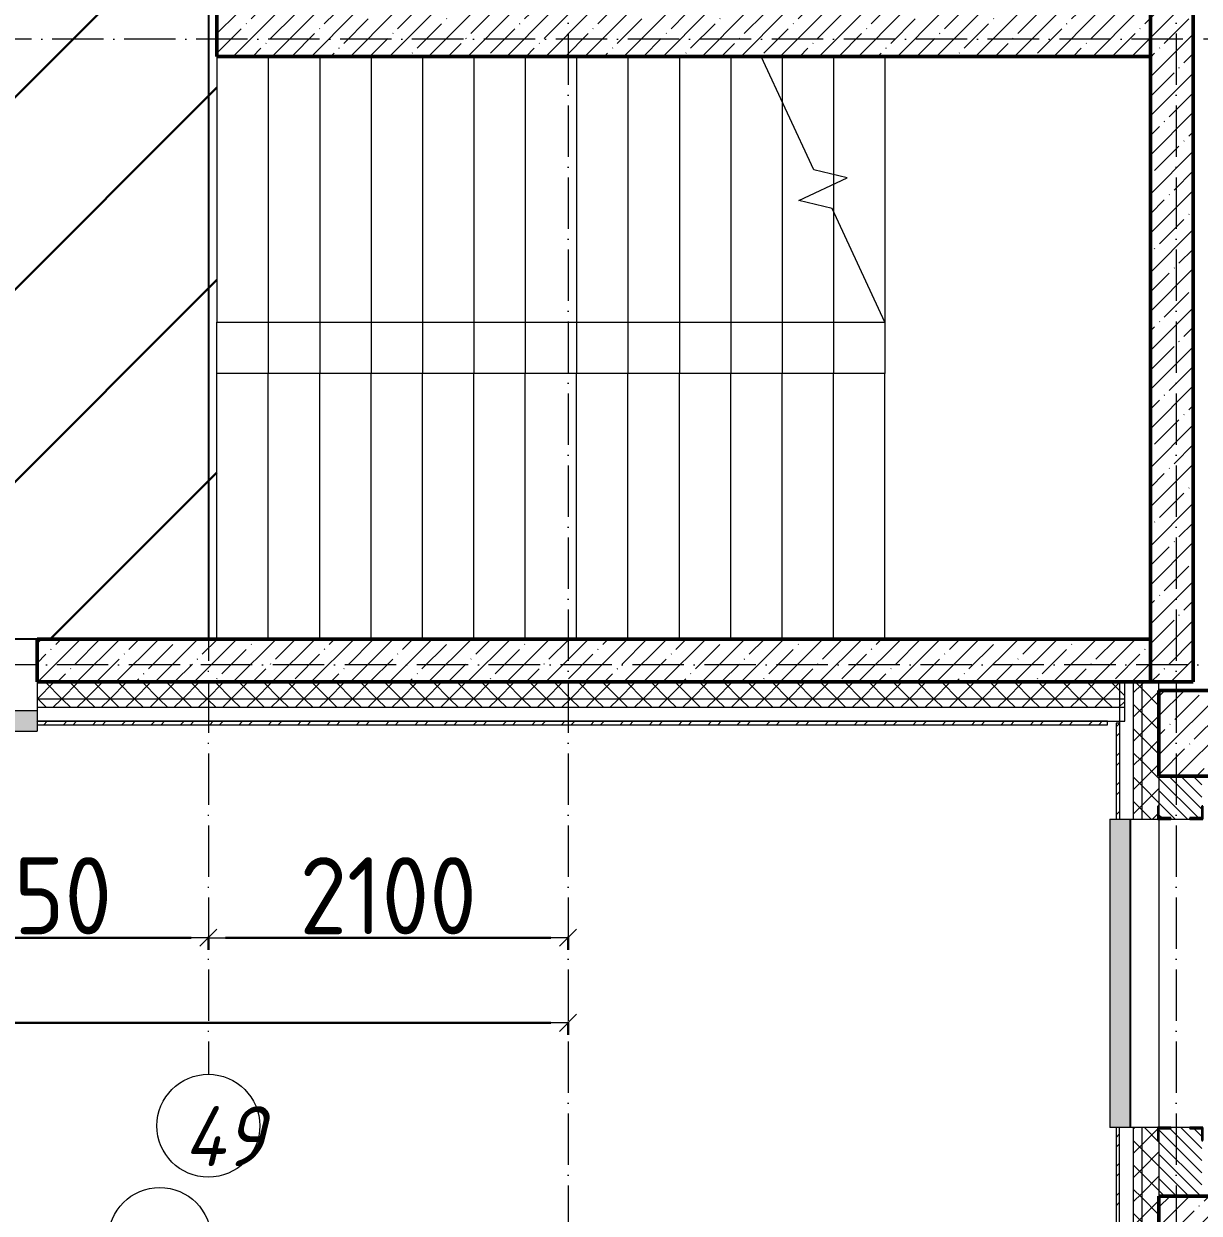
# Model space of a CAD drawing. Header units: millimetres. Extents: x -17017 to 628417, y -109036 to 199237.
# Drawn here: x 111132 to 117995, y 115795 to 122735 of the extents above; entities that cross this region are included whole.
import ezdxf

# ---------------------------------------------------------------- set-up
doc = ezdxf.new("R2010")
doc.units = ezdxf.units.MM
doc.linetypes.add('50_200_ШТРИХ_1Т_ш5_п1_п1_', pattern=[700, 500, -100, 0, -100])
for name, color, linetype, lineweight in [('3.1) ЖБ окна 1.2 м', 102, 'Continuous', 30), ('A-____-____-DIMS', 7, 'Continuous', 9), ('A-FLOR-____-OTLN', 7, 'Continuous', 9), ('A-GENM-____-MCUT', 7, 'Continuous', 25), ('A-GENM-____-OTLN-1', 7, 'Continuous', 25), ('A-GLAZ-____-OTLN', 7, 'Continuous', 9), ('A-WALL-____-MCUT', 7, 'Continuous', 13), ('A-WALL-____-MCUT-1', 7, 'Continuous', 9), ('A-WALL-____-MCUT-2', 7, 'Continuous', 50), ('A-WALL-____-OTLN', 7, 'Continuous', 9), ('A-WALL-____-PATT-1', 7, 'Continuous', 9), ('A-WALL-FNSH-MCUT-1', 7, 'Continuous', 9), ('S-COLS-____-MCUT', 7, 'Continuous', 50), ('S-COLS-____-OTLN', 7, 'Continuous', 9), ('S-GRID-____-IDEN', 7, 'Continuous', 9), ('S-GRID-____-OTLN-1', 7, '50_200_ШТРИХ_1Т_ш5_п1_п1_', 9), ('S-STRS-____-MBND', 7, 'Continuous', 9), ('S-STRS-____-OTLN-1', 7, 'Continuous', 9), ('стяжа', 7, 'Continuous', 30)]:
    doc.layers.add(name, color=color, linetype=linetype, lineweight=lineweight)
doc.layers.add('A-GLAZ-____-OTLN-1', color=7, linetype='Continuous', lineweight=9, true_color=0xc0c0c0)
doc.styles.add('ISOCPEUR_I_9', font='isocpeui.ttf', dxfattribs={"width": 0.9, "height": 250})
doc.styles.add('СПДС', font='isocpeur.ttf', dxfattribs={"width": 0.9})
doc.dimstyles.new('Размера А3', dxfattribs={"dimtxt": 200, "dimasz": 100, "dimexe": 70, "dimexo": 100, "dimgap": 20, "dimtad": 1, "dimdec": 0, "dimrnd": 10, "dimzin": 0, "dimdsep": 46, "dimtxsty": 'СПДС', "dimblk": 'ARROWHEAD_6', "dimcen": 1, "dimclrd": 256, "dimclre": 256, "dimclrt": 256, "dimazin": 0, "dimtfac": 1, "dimtdec": 0, "dimtmove": 2, "dimatfit": 3, "dimfxl": 1, "dimtolj": 1, "dimtzin": 0, "dimarcsym": 0})
pattern_1 = [(45, (43259.71, 63713.66), (-70.71068, 70.71068), []), (135, (43259.71, 63713.66), (-70.71068, -70.71068), [])]
pattern_2 = [(45, (43259.71, 63713.66), (-85.53659, 85.53659), []), (45, (43316.74, 63713.66), (-85.53659, 85.53659), [])]
pattern_3 = [(45, (43259.71, 63713.66), (-114.04925, 114.04925), []), (45, (43373.76, 63713.66), (-114.04925, 114.04925), [201.612, -40.322, 3.353, -36.97])]

# ---------------------------------------------------------------- blocks, each defined once
blk = doc.blocks.new('BSC_Колонна _Прямоугольная - 500х500-V38-АР1_План отверстий 2 этажа в осях 1-64_Ю-ЯЯ')
at = {"layer": 'S-COLS-____-OTLN'}
h = blk.add_hatch(dxfattribs=at)
h.set_pattern_fill('FP_48', color=256, style=0, pattern_type=2)
h.set_pattern_definition([(315, (-51931.04, 74750), (114.04925, 114.04925), []), (315, (-51931.04, 74635.95), (114.04925, 114.04925), [201.613, -40.323, 3.353, -36.97])])
h.paths.add_polyline_path([(-250, 250), (-250, -250), (250, -250), (250, 250)], flags=0)
at = {"layer": 'S-COLS-____-MCUT'}
for p, q in [((250, 250), (-250, 250)), ((-250, 250), (-250, -250)), ((250, -250), (250, 250)), ((-250, -250), (250, -250))]:
    blk.add_line(p, q, dxfattribs=at)
blk = doc.blocks.new('BSC_Колонна _Прямоугольная - 500х500-V112-АР1_План отверстий 2 этажа в осях 1-64_Ю-ЯЯ')
at = {"layer": 'S-COLS-____-OTLN'}
h = blk.add_hatch(dxfattribs=at)
h.set_pattern_fill('FP_125', color=256, style=0, pattern_type=2)
h.set_pattern_definition([(45, (-74750, -54881.04), (-114.04925, 114.04925), []), (45, (-74635.95, -54881.04), (-114.04925, 114.04925), [201.613, -40.323, 3.353, -36.97])])
h.paths.add_polyline_path([(-250, -250), (250, -250), (250, 250), (-250, 250), (-250, -78.1)], flags=0)
at = {"layer": 'S-COLS-____-MCUT'}
for p, q in [((250, 250), (-250, 250)), ((-250, 250), (-250, -250)), ((250, -250), (250, 250)), ((-250, -250), (250, -250))]:
    blk.add_line(p, q, dxfattribs=at)
blk = doc.blocks.new('Фахверк_СКБ_Уголок - 250_2700-27497298-АР1_План отверстий 2 этажа в осях 1-64_Ю-ЯЯ')
at = {"layer": 'A-GENM-____-MCUT'}
for p, q in [((200, 181), (125, 181)), ((125, 181), (125, 106)), ((131, 106), (131, 175)), ((131, 175), (200, 175)), ((200, 175), (200, 181)), ((125, 106), (131, 106)), ((131, -6), (125, -6)), ((125, -6), (125, -81)), ((131, -75), (131, -6)), ((125, -81), (200, -81)), ((200, -75), (131, -75)), ((200, -81), (200, -75))]:
    blk.add_line(p, q, dxfattribs=at)
blk = doc.blocks.new('Отлив_СКБ - Отлив витража_120_НВФ-31885283-АР1_План отверстий 2 этажа в осях 1-64_Ю-ЯЯ')
at = {"layer": 'A-GLAZ-____-OTLN-1'}
for points in [[(426.1, -2), (1000, -2), (1000, 0), (0, 0), (0, -2)], [(426.1, -120), (1000, -120), (1000, -2), (0, -2), (0, -120)]]:
    blk.add_hatch(color=256, dxfattribs=at).paths.add_polyline_path(points, flags=0)
at = {"layer": 'A-GLAZ-____-OTLN'}
for p, q in [((0, 0), (1000, 0)), ((1000, -2), (0, -2)), ((0, -120), (0, -83)), ((0, -120), (1000, -120)), ((1000, -83), (1000, -120))]:
    blk.add_line(p, q, dxfattribs=at)
blk = doc.blocks.new('Отлив_СКБ - Отлив витража_120_НВФ-31885689-АР1_План отверстий 2 этажа в осях 1-64_Ю-ЯЯ')
at = {"layer": 'A-GLAZ-____-OTLN-1'}
for points in [[(1800, 2), (1800, 120), (0, 120), (0, 2), (737.3, 2)], [(1800, 0), (1800, 2), (0, 2), (0, 0), (737.3, 0)]]:
    blk.add_hatch(color=256, dxfattribs=at).paths.add_polyline_path(points, flags=0)
at = {"layer": 'A-GLAZ-____-OTLN'}
for p, q in [((0, 83), (0, 120)), ((1800, 120), (0, 120)), ((1800, 120), (1800, 83)), ((0, 2), (1800, 2)), ((1800, 0), (0, 0))]:
    blk.add_line(p, q, dxfattribs=at)
blk = doc.blocks.new('Ось сетки - Круг_Ø6_00__ISO-2_5_0_9K_-25732049-АР1_План отверстий 2 этажа в осях 1-64_Ю-ЯЯ')
at = {"layer": 'S-GRID-____-IDEN'}
blk.add_circle((0, 0), 3, dxfattribs=at)
blk = doc.blocks.new('ARROWHEAD_6')
at = {"color": 0, "linetype": 'Continuous'}
for p, q in [((0, 0), (-1, 0)), ((-0.5, -0.5), (0.5, 0.5))]:
    blk.add_line(p, q, dxfattribs=at)
blk = doc.blocks.new('*D2743')
at = {"layer": 'A-____-____-DIMS', "lineweight": -2, "transparency": 16777216}
for p, q in [((51108.3, 512710.5), (51108.3, 512634.4)), ((51208.3, 512704.4), (53258.3, 512704.4)), ((53358.3, 512710.5), (53358.3, 512634.4))]:
    blk.add_line(p, q, dxfattribs=at)
at = {"layer": 'Defpoints', "color": 0, "transparency": 16777216}
for p in [(51108.3, 512810.5), (53358.3, 512810.5), (53358.3, 512704.4)]:
    blk.add_point(p, dxfattribs=at)
at = {"layer": 'A-____-____-DIMS', "lineweight": -2, "transparency": 16777216, "xscale": 100, "yscale": 100, "zscale": 100, "rotation": 180}
blk.add_blockref('ARROWHEAD_6', (51108.3, 512704.4), dxfattribs=at)
at = {"layer": 'A-____-____-DIMS', "lineweight": -2, "transparency": 16777216, "xscale": 100, "yscale": 100, "zscale": 100}
blk.add_blockref('ARROWHEAD_6', (53358.3, 512704.4), dxfattribs=at)
at = {"layer": 'A-____-____-DIMS', "transparency": 16777216, "insert": (52233.3, 512949.4), "char_height": 450, "width": 2.488, "attachment_point": 5, "style": 'СПДС'}
blk.add_mtext('\\A1;2250', dxfattribs=at)
blk = doc.blocks.new('*D2744')
at = {"layer": 'A-____-____-DIMS', "lineweight": -2, "transparency": 16777216}
for p, q in [((53358.3, 512710.5), (53358.3, 512634.4)), ((53458.3, 512704.4), (55358.3, 512704.4)), ((55458.3, 512710.5), (55458.3, 512634.4))]:
    blk.add_line(p, q, dxfattribs=at)
at = {"layer": 'Defpoints', "color": 0, "transparency": 16777216}
for p in [(53358.3, 512810.5), (55458.3, 512810.5), (55458.3, 512704.4)]:
    blk.add_point(p, dxfattribs=at)
at = {"layer": 'A-____-____-DIMS', "lineweight": -2, "transparency": 16777216, "xscale": 100, "yscale": 100, "zscale": 100, "rotation": 180}
blk.add_blockref('ARROWHEAD_6', (53358.3, 512704.4), dxfattribs=at)
at = {"layer": 'A-____-____-DIMS', "lineweight": -2, "transparency": 16777216, "xscale": 100, "yscale": 100, "zscale": 100}
blk.add_blockref('ARROWHEAD_6', (55458.3, 512704.4), dxfattribs=at)
at = {"layer": 'A-____-____-DIMS', "transparency": 16777216, "insert": (54408.3, 512949.4), "char_height": 450, "width": 2.3, "attachment_point": 5, "style": 'СПДС'}
blk.add_mtext('\\A1;2100', dxfattribs=at)
blk = doc.blocks.new('*D2712')
at = {"layer": 'A-____-____-DIMS', "lineweight": -2, "transparency": 16777216}
for p, q in [((-17941.7, 512213.7), (-17941.7, 512137.6)), ((-17841.7, 512207.6), (55358.3, 512207.6)), ((55458.3, 512213.7), (55458.3, 512137.6))]:
    blk.add_line(p, q, dxfattribs=at)
at = {"layer": 'Defpoints', "color": 0, "transparency": 16777216}
for p in [(-17941.7, 512313.7), (55458.3, 512313.7), (55458.3, 512207.6)]:
    blk.add_point(p, dxfattribs=at)
at = {"layer": 'A-____-____-DIMS', "lineweight": -2, "transparency": 16777216, "xscale": 100, "yscale": 100, "zscale": 100, "rotation": 180}
blk.add_blockref('ARROWHEAD_6', (-17941.7, 512207.6), dxfattribs=at)
at = {"layer": 'A-____-____-DIMS', "lineweight": -2, "transparency": 16777216, "xscale": 100, "yscale": 100, "zscale": 100}
blk.add_blockref('ARROWHEAD_6', (55458.3, 512207.6), dxfattribs=at)
at = {"layer": 'A-____-____-DIMS', "transparency": 16777216, "insert": (18758.3, 512452.6), "char_height": 450, "width": 3.186, "attachment_point": 5, "style": 'СПДС'}
blk.add_mtext('\\A1;73400', dxfattribs=at)
blk = doc.blocks.new('2этаж')
at = {"layer": 'S-GRID-____-OTLN-1', "color": 251, "ltscale": 0.6, "true_color": 0x636466}
for p, q in [((53358.3, 549908.8), (53358.3, 511907.5)), ((55458.3, 549908.8), (55458.3, 498997)), ((59008.3, 549908.8), (59008.3, 498997)), ((59888.4, 517947), (-20260.4, 517947)), ((88482.7, 514297), (-20260.4, 514297))]:
    blk.add_line(p, q, dxfattribs=at)
at = {"layer": 'S-GRID-____-IDEN', "xscale": 99.99999999999993, "yscale": 99.99999999999993, "zscale": 99.99999999999993}
for p, rotation in [((53358.3, 511607.5), 180), ((53074.4, 510947), 269.9999999999995)]:
    blk.add_blockref('Ось сетки - Круг_Ø6_00__ISO-2_5_0_9K_-25732049-АР1_План отверстий 2 этажа в осях 1-64_Ю-ЯЯ', p, dxfattribs=dict(at, rotation=rotation))
at = {"layer": 'S-GRID-____-IDEN', "insert": (53215, 511721.5), "char_height": 350, "width": 425.696, "attachment_point": 1, "style": 'ISOCPEUR_I_9'}
blk.add_mtext('49', dxfattribs=at)
at = {"layer": 'A-____-____-DIMS'}
for base, p1, p2, picture, middle in [((53358.3, 512704.4), (51108.3, 512810.5), (53358.3, 512810.5), '*D2743', (52233.3, 512949.4)), ((55458.3, 512704.4), (53358.3, 512810.5), (55458.3, 512810.5), '*D2744', (54408.3, 512949.4)), ((55458.3, 512207.6), (-17941.7, 512313.7), (55458.3, 512313.7), '*D2712', (18758.3, 512452.6))]:
    dim = blk.add_linear_dim(base=base, p1=p1, p2=p2, dimstyle='Размера А3', override={"dimtxt": 450}, dxfattribs=at)
    dim.commit()
    dim.dimension.update_dxf_attribs({"geometry": picture, "text_midpoint": middle})

msp = doc.modelspace()

# ---------------------------------------------------------------- hatches: boundary and pattern name
at = {"layer": 'A-WALL-____-PATT-1'}
h = msp.add_hatch(dxfattribs=at)
h.set_pattern_fill('FP_13', color=256, style=0, pattern_type=2)
h.set_pattern_definition(pattern_3)
h.paths.add_polyline_path([(117959.7, 118894.7), (117959.7, 126894.7), (117709.7, 126894.7), (117709.7, 118894.7), (117921.4, 118894.7)], flags=0)
h = msp.add_hatch(dxfattribs=at)
h.set_pattern_fill('FP_13', color=256, style=0, pattern_type=2)
h.set_pattern_definition(pattern_3)
h.paths.add_polyline_path([(117709.7, 122544.7), (117709.7, 122794.7), (112259.7, 122794.7), (112259.7, 122544.7), (117479.6, 122544.7)], flags=0)
h = msp.add_hatch(dxfattribs=at)
h.set_pattern_fill('FP_13', color=256, style=0, pattern_type=2)
h.set_pattern_definition(pattern_3)
h.paths.add_polyline_path([(117709.7, 118894.7), (117709.7, 119144.7), (111209.7, 119144.7), (111209.7, 118894.7), (117659.7, 118894.7)], flags=0)
h = msp.add_hatch(dxfattribs=at)
h.set_pattern_fill('FP_1', color=256, style=0, pattern_type=2)
h.set_pattern_definition(pattern_1)
h.paths.add_polyline_path([(117479.6, 118794.7), (117559.7, 118794.7), (117559.7, 118894.7), (111209.7, 118894.7), (111209.7, 118794.7), (113944.6, 118794.7)], flags=0)
h.paths.add_polyline_path([(108259.7, 118794.7), (110209.7, 118794.7), (110209.7, 118894.7), (108334.7, 118894.7), (108334.7, 118888.7), (108259.7, 118888.7)], flags=0)
h.paths.add_polyline_path([(107259.7, 118794.7), (107259.7, 118888.7), (107184.7, 118888.7), (107184.7, 118894.7), (106234.7, 118894.7), (106234.7, 118888.7), (106159.7, 118888.7), (106159.7, 118794.7), (106874.6, 118794.7)], flags=0)
h.paths.add_polyline_path([(103339.6, 118794.7), (104359.7, 118794.7), (104359.7, 118888.7), (104284.7, 118888.7), (104284.7, 118894.7), (103234.7, 118894.7), (103234.7, 118888.7), (103159.7, 118888.7), (103159.7, 118794.7), (103234.7, 118794.7)], flags=0)
h.paths.add_polyline_path([(101359.7, 118794.7), (101359.7, 118888.7), (101284.7, 118888.7), (101284.7, 118894.7), (100234.7, 118894.7), (100234.7, 118888.7), (100159.7, 118888.7), (100159.7, 118794.7), (100688.3, 118794.7)], flags=0)
h.paths.add_polyline_path([(97595.2, 118794.7), (98359.7, 118794.7), (98359.7, 118888.7), (98284.7, 118888.7), (98284.7, 118894.7), (97234.7, 118894.7), (97234.7, 118888.7), (97159.7, 118888.7), (97159.7, 118794.7), (97509.7, 118794.7)], flags=0)
h.paths.add_polyline_path([(95284.7, 118794.7), (95359.7, 118794.7), (95359.7, 118888.7), (95284.7, 118888.7), (95284.7, 118894.7), (94234.7, 118894.7), (94234.7, 118888.7), (94159.7, 118888.7), (94159.7, 118794.7), (94502, 118794.7)], flags=0)
h.paths.add_polyline_path([(91159.7, 118794.7), (92359.7, 118794.7), (92359.7, 118888.7), (92284.7, 118888.7), (92284.7, 118894.7), (91234.7, 118894.7), (91234.7, 118888.7), (91159.7, 118888.7)], flags=0)
h.paths.add_polyline_path([(85734.7, 118794.7), (85809.7, 118794.7), (85809.7, 118888.7), (85734.7, 118888.7), (85734.7, 118894.7), (84684.7, 118894.7), (84684.7, 118888.7), (84609.7, 118888.7), (84609.7, 118794.7), (85664.5, 118794.7)], flags=0)
h.paths.add_polyline_path([(87684.7, 118794.7), (89359.7, 118794.7), (89359.7, 118888.7), (89284.7, 118888.7), (89284.7, 118894.7), (87684.7, 118894.7), (87684.7, 118888.7), (87609.7, 118888.7), (87609.7, 118794.7)], flags=0)
h.paths.add_polyline_path([(82734.7, 118794.7), (82809.7, 118794.7), (82809.7, 118888.7), (82734.7, 118888.7), (82734.7, 118894.7), (81684.7, 118894.7), (81684.7, 118888.7), (81609.7, 118888.7), (81609.7, 118794.7), (82459.7, 118794.7)], flags=0)
h.paths.add_polyline_path([(79809.7, 118794.7), (79809.7, 118888.7), (79734.7, 118888.7), (79734.7, 118894.7), (78684.7, 118894.7), (78684.7, 118888.7), (78609.7, 118888.7), (78609.7, 118794.7), (79478.3, 118794.7)], flags=0)
h.paths.add_polyline_path([(75609.7, 118794.7), (76809.7, 118794.7), (76809.7, 118888.7), (76734.7, 118888.7), (76734.7, 118894.7), (75684.7, 118894.7), (75684.7, 118888.7), (75609.7, 118888.7)], flags=0)
h.paths.add_polyline_path([(73809.7, 118794.7), (73809.7, 118888.7), (73734.7, 118888.7), (73734.7, 118894.7), (72684.7, 118894.7), (72684.7, 118888.7), (72609.7, 118888.7), (72609.7, 118794.7), (73734.7, 118794.7)], flags=0)
h.paths.add_polyline_path([(69959.7, 118794.7), (70809.7, 118794.7), (70809.7, 118888.7), (70734.7, 118888.7), (70734.7, 118894.7), (69684.7, 118894.7), (69684.7, 118888.7), (69609.7, 118888.7), (69609.7, 118794.7), (69757, 118794.7)], flags=0)
h.paths.add_polyline_path([(67809.7, 118794.7), (67809.7, 118888.7), (67734.7, 118888.7), (67734.7, 118894.7), (66684.7, 118894.7), (66684.7, 118888.7), (66609.7, 118888.7), (66609.7, 118794.7), (67105.8, 118794.7)], flags=0)
h.paths.add_polyline_path([(64809.7, 118794.7), (64809.7, 118888.7), (64734.7, 118888.7), (64734.7, 118894.7), (63684.7, 118894.7), (63684.7, 118888.7), (63609.7, 118888.7), (63609.7, 118794.7), (64734.7, 118794.7)], flags=0)
h.paths.add_polyline_path([(61809.7, 118794.7), (61809.7, 118888.7), (61734.7, 118888.7), (61734.7, 118894.7), (60684.7, 118894.7), (60684.7, 118888.7), (60609.7, 118888.7), (60609.7, 118794.7), (61803.3, 118794.7)], flags=0)
h.paths.add_polyline_path([(59609.7, 118794.7), (59609.7, 118888.7), (59534.7, 118888.7), (59534.7, 118894.7), (49809.7, 118894.7), (49809.7, 118794.7), (59152, 118794.7)], flags=0)
h.paths.add_polyline_path([(48809.7, 118794.7), (48809.7, 118894.7), (40809.7, 118894.7), (40809.7, 118794.7), (46779.5, 118794.7)], flags=0)
h = msp.add_hatch(dxfattribs=at)
h.set_pattern_fill('FP_1', color=256, style=0, pattern_type=2)
h.set_pattern_definition(pattern_1)
h.paths.add_polyline_path([(117659.7, 106644.7), (117659.7, 107294.7), (117609.7, 107294.7), (117609.7, 106644.7)], flags=0)
h.paths.add_polyline_path([(117609.7, 109094.7), (117659.7, 109094.7), (117659.7, 110294.7), (117609.7, 110294.7), (117609.7, 109637.4)], flags=0)
h.paths.add_polyline_path([(117659.7, 112094.7), (117659.7, 113294.7), (117609.7, 113294.7), (117609.7, 112094.7)], flags=0)
h.paths.add_polyline_path([(117659.7, 115094.7), (117659.7, 116294.7), (117609.7, 116294.7), (117609.7, 115094.7)], flags=0)
h.paths.add_polyline_path([(117659.7, 118094.7), (117659.7, 118894.7), (117609.7, 118894.7), (117609.7, 118094.7)], flags=0)
h = msp.add_hatch(dxfattribs=at)
h.set_pattern_fill('FP_1', color=256, style=0, pattern_type=2)
h.set_pattern_definition(pattern_1)
h.paths.add_polyline_path([(117659.7, 106644.7), (117759.7, 106644.7), (117759.7, 107219.7), (117753.7, 107219.7), (117753.7, 107294.7), (117659.7, 107294.7), (117659.7, 106694.7)], flags=0)
h.paths.add_polyline_path([(117659.7, 109094.7), (117753.7, 109094.7), (117753.7, 109169.7), (117759.7, 109169.7), (117759.7, 110219.7), (117753.7, 110219.7), (117753.7, 110294.7), (117659.7, 110294.7), (117659.7, 109169.7)], flags=0)
h.paths.add_polyline_path([(117753.7, 112094.7), (117753.7, 112169.7), (117759.7, 112169.7), (117759.7, 113219.7), (117753.7, 113219.7), (117753.7, 113294.7), (117659.7, 113294.7), (117659.7, 112094.7)], flags=0)
h.paths.add_polyline_path([(117753.7, 115094.7), (117753.7, 115169.7), (117759.7, 115169.7), (117759.7, 116219.7), (117753.7, 116219.7), (117753.7, 116294.7), (117659.7, 116294.7), (117659.7, 115094.7)], flags=0)
h.paths.add_polyline_path([(117659.7, 118094.7), (117753.7, 118094.7), (117753.7, 118169.7), (117759.7, 118169.7), (117759.7, 118894.7), (117659.7, 118894.7), (117659.7, 118169.7)], flags=0)
h = msp.add_hatch(dxfattribs=at)
h.set_pattern_fill('FP_1', color=256, style=0, pattern_type=2)
h.set_pattern_definition(pattern_1)
h.paths.add_polyline_path([(117559.7, 118744.7), (117559.7, 118794.7), (111209.7, 118794.7), (111209.7, 118744.7), (117479.6, 118744.7)], flags=0)
h.paths.add_polyline_path([(110209.7, 118744.7), (110209.7, 118794.7), (108259.7, 118794.7), (108259.7, 118744.7), (108642.1, 118744.7)], flags=0)
h.paths.add_polyline_path([(107259.7, 118744.7), (107259.7, 118794.7), (106159.7, 118794.7), (106159.7, 118744.7), (106874.6, 118744.7)], flags=0)
h.paths.add_polyline_path([(104359.7, 118744.7), (104359.7, 118794.7), (103159.7, 118794.7), (103159.7, 118744.7), (103339.6, 118744.7)], flags=0)
h.paths.add_polyline_path([(101359.7, 118744.7), (101359.7, 118794.7), (100159.7, 118794.7), (100159.7, 118744.7), (100688.3, 118744.7)], flags=0)
h.paths.add_polyline_path([(98359.7, 118744.7), (98359.7, 118794.7), (97159.7, 118794.7), (97159.7, 118744.7), (98037.1, 118744.7)], flags=0)
h.paths.add_polyline_path([(94159.7, 118744.7), (95359.7, 118744.7), (95359.7, 118794.7), (94159.7, 118794.7)], flags=0)
h.paths.add_polyline_path([(91850.8, 118744.7), (92359.7, 118744.7), (92359.7, 118794.7), (91159.7, 118794.7), (91159.7, 118744.7)], flags=0)
h.paths.add_polyline_path([(87609.7, 118744.7), (89359.7, 118744.7), (89359.7, 118794.7), (87609.7, 118794.7)], flags=0)
h.paths.add_polyline_path([(84609.7, 118744.7), (85809.7, 118744.7), (85809.7, 118794.7), (84609.7, 118794.7)], flags=0)
h.paths.add_polyline_path([(82809.7, 118744.7), (82809.7, 118794.7), (81609.7, 118794.7), (81609.7, 118744.7), (82129.5, 118744.7)], flags=0)
h.paths.add_polyline_path([(76809.7, 118744.7), (76809.7, 118794.7), (75609.7, 118794.7), (75609.7, 118744.7)], flags=0)
h.paths.add_polyline_path([(78609.7, 118744.7), (79809.7, 118744.7), (79809.7, 118794.7), (78609.7, 118794.7)], flags=0)
h.paths.add_polyline_path([(73809.7, 118744.7), (73809.7, 118794.7), (72609.7, 118794.7), (72609.7, 118744.7), (73292, 118744.7)], flags=0)
h.paths.add_polyline_path([(70809.7, 118744.7), (70809.7, 118794.7), (69609.7, 118794.7), (69609.7, 118744.7), (70640.8, 118744.7)], flags=0)
h.paths.add_polyline_path([(66609.7, 118744.7), (67809.7, 118744.7), (67809.7, 118794.7), (66609.7, 118794.7)], flags=0)
h.paths.add_polyline_path([(64809.7, 118744.7), (64809.7, 118794.7), (63609.7, 118794.7), (63609.7, 118744.7), (64454.5, 118744.7)], flags=0)
h.paths.add_polyline_path([(61803.3, 118744.7), (61809.7, 118744.7), (61809.7, 118794.7), (60609.7, 118794.7), (60609.7, 118744.7), (60919.5, 118744.7)], flags=0)
h.paths.add_polyline_path([(59609.7, 118744.7), (59609.7, 118794.7), (49809.7, 118794.7), (49809.7, 118744.7), (59152, 118744.7)], flags=0)
h.paths.add_polyline_path([(48809.7, 118744.7), (48809.7, 118794.7), (40709.7, 118794.7), (40709.7, 118744.7), (46779.5, 118744.7)], flags=0)
h = msp.add_hatch(dxfattribs=at)
h.set_pattern_fill('FP_3', color=256, style=0, pattern_type=2)
h.set_pattern_definition(pattern_2)
h.paths.add_polyline_path([(117459.7, 118644.7), (117459.7, 118664.7), (111209.7, 118664.7), (111209.7, 118644.7), (113944.6, 118644.7)], flags=0)
h.paths.add_polyline_path([(110209.7, 118644.7), (110209.7, 118664.7), (108259.7, 118664.7), (108259.7, 118644.7), (108642.1, 118644.7)], flags=0)
h.paths.add_polyline_path([(107259.7, 118644.7), (107259.7, 118664.7), (106159.7, 118664.7), (106159.7, 118644.7), (106874.6, 118644.7)], flags=0)
h.paths.add_polyline_path([(104359.7, 118644.7), (104359.7, 118664.7), (103779.7, 118664.7), (103779.7, 118644.7)], flags=0)
h = msp.add_hatch(dxfattribs=at)
h.set_pattern_fill('FP_3', color=256, style=0, pattern_type=2)
h.set_pattern_definition(pattern_2)
h.paths.add_polyline_path([(117509.7, 106814.7), (117529.7, 106814.7), (117529.7, 107294.7), (117509.7, 107294.7), (117509.7, 107215.7)], flags=0)
h.paths.add_polyline_path([(117509.7, 109094.7), (117529.7, 109094.7), (117529.7, 110294.7), (117509.7, 110294.7), (117509.7, 109637.4)], flags=0)
h.paths.add_polyline_path([(117509.7, 112094.7), (117529.7, 112094.7), (117529.7, 113294.7), (117509.7, 113294.7), (117509.7, 112866.2)], flags=0)
h.paths.add_polyline_path([(117509.7, 115094.7), (117529.7, 115094.7), (117529.7, 116294.7), (117509.7, 116294.7), (117509.7, 115287.8)], flags=0)
h.paths.add_polyline_path([(117529.7, 118094.7), (117529.7, 118654.7), (117509.7, 118654.7), (117509.7, 118094.7)], flags=0)
h = msp.add_hatch(dxfattribs=at)
h.set_pattern_fill('FP_6', color=256, style=0, pattern_type=2)
h.set_pattern_definition([(135, (43259.71, 63713.66), (-35.35534, -35.35534), [])])
h.paths.add_polyline_path([(118009.7, 115894.7), (118009.7, 116288.7), (117940.7, 116288.7), (117940.7, 116294.7), (117828.7, 116294.7), (117828.7, 116288.7), (117759.7, 116288.7), (117759.7, 115894.7)], flags=0)
h.paths.add_polyline_path([(117828.7, 118094.7), (117940.7, 118094.7), (117940.7, 118100.7), (118009.7, 118100.7), (118009.7, 118344.7), (117759.7, 118344.7), (117759.7, 118100.7), (117828.7, 118100.7)], flags=0)
at = {"layer": 'стяжа'}
h = msp.add_hatch(dxfattribs=at)
h.set_pattern_fill('ANSI31', color=5, scale=250)
h.paths.add_polyline_path([(117699.7, 133594.7), (117159.7, 133594.7), (112459.7, 133594.7), (111959.7, 133594.7), (111759.7, 133594.7), (111759.7, 133144.7), (111533.7, 133144.7), (111533.7, 133138.7), (111085.7, 133138.7), (110959.7, 133144.7), (110959.7, 133594.7), (107509.7, 133594.7), (107509.7, 133094.7), (107009.7, 133094.7), (107009.7, 131394.7), (107509.7, 131394.7), (107509.7, 130894.7), (107009.7, 130894.7), (106509.7, 130894.7), (105209.7, 130894.7), (104209.7, 130894.7), (103209.7, 130894.7), (102711.1, 130894.7), (102511.1, 130894.7), (102059.7, 130894.7), (100359.7, 130894.7), (100359.7, 130094.7), (100084.7, 130094.7), (99184.7, 130094.7), (98909.7, 130094.7), (98909.7, 130894.7), (97559.7, 130894.7), (97061.1, 130894.7), (96861.1, 130894.7), (96409.7, 130894.7), (96059.7, 130894.7), (96059.7, 130294.7), (95959.7, 130294.7), (95909.7, 130294.7), (95909.7, 130394.7), (94809.7, 130394.7), (94809.7, 130294.7), (94509.7, 130294.7), (93559.7, 130294.7), (93459.7, 130294.7), (93459.7, 130894.7), (93459.7, 131144.7), (93259.7, 131144.7), (93259.7, 131244.7), (90809.7, 131244.7), (89009.7, 131244.7), (89009.7, 130994.7), (88759.7, 130994.7), (88759.7, 126894.7), (89009.7, 126894.7), (89334.7, 126894.7), (89334.7, 126900.7), (89409.7, 126900.7), (89844.7, 126894.7), (90694.7, 126894.7), (91034.7, 126894.7), (91034.7, 126900.7), (91103.7, 126900.7), (91109.7, 126900.7), (91184.7, 126900.7), (91509.7, 126894.7), (92009.7, 126894.7), (93634.7, 126894.7), (93634.7, 126900.7), (93709.7, 126900.7), (93715.7, 126900.7), (93784.7, 126900.7), (93869.7, 126894.7), (94269.7, 126894.7), (94409.7, 126894.7), (94409.7, 126900.7), (94484.7, 126900.7), (94634.7, 126894.7), (94634.7, 126900.7), (94709.7, 126900.7), (94889.7, 126894.7), (95189.7, 126894.7), (95409.7, 126894.7), (95409.7, 126900.7), (95484.7, 126900.7), (95634.7, 126894.7), (95634.7, 126900.7), (95709.7, 126900.7), (96409.7, 126894.7), (96409.7, 126900.7), (96484.7, 126900.7), (96634.7, 126894.7), (96634.7, 126900.7), (96709.7, 126900.7), (97409.7, 126894.7), (97409.7, 126900.7), (97509.7, 126900.7), (97509.7, 126894.7), (98009.7, 126894.7), (98334.7, 126894.7), (98334.7, 126900.7), (98409.7, 126900.7), (98759.7, 126894.7), (99609.7, 126894.7), (100034.7, 126894.7), (100034.7, 126900.7), (100103.7, 126900.7), (100109.7, 126900.7), (100184.7, 126900.7), (100509.7, 126894.7), (101009.7, 126894.7), (101509.7, 126894.7), (102009.7, 126894.7), (103734.7, 126894.7), (103734.7, 126900.7), (103809.7, 126900.7), (103815.7, 126900.7), (103839.7, 126894.7), (103809.7, 126894.7), (103809.7, 126854.7), (103814.7, 126854.7), (103814.7, 126694.7), (105609.7, 126694.7), (105609.7, 126763.7), (105609.7, 126825.7), (105609.7, 126900.7), (105684.7, 126900.7), (106509.7, 126894.7), (107009.7, 126894.7), (107534.7, 126894.7), (107534.7, 126900.7), (107609.7, 126900.7), (107615.7, 126900.7), (107684.7, 126900.7), (108334.7, 126894.7), (108584.7, 126894.7), (108684.7, 126894.7), (108684.7, 126900.7), (108753.7, 126900.7), (108759.7, 126900.7), (108834.7, 126900.7), (109959.7, 126894.7), (110409.7, 126894.7), (112009.7, 126894.7), (112509.7, 126894.7), (114834.7, 126894.7), (114834.7, 126900.7), (114909.7, 126900.7), (114915.7, 126900.7), (114984.7, 126900.7), (116509.7, 126894.7), (116509.7, 126900.7), (116584.7, 126900.7), (117699.7, 126896.7)])
h.paths.add_polyline_path([(111959.7, 130894.7), (111959.7, 131394.7), (112459.7, 131394.7), (112459.7, 130894.7)], flags=16)
h.paths.add_polyline_path([(113309.7, 124994.7), (113303.7, 124994.7), (113303.7, 125069.7), (113309.7, 126694.7), (112509.7, 126694.7), (112509.7, 126644.7), (112009.7, 126644.7), (110409.7, 126644.7), (110209.7, 126644.7), (110209.7, 119394.7), (110209.7, 119144.7), (111209.7, 119144.7), (112259.7, 119144.7), (112259.7, 120994.7), (112259.7, 122544.7), (112259.7, 122794.7), (113309.7, 122794.7), (113309.7, 123319.7), (113303.7, 123319.7), (113303.7, 123394.7)])
h.paths.add_polyline_path([(117709.7, 126694.7), (116584.7, 126694.7), (116584.7, 126688.7), (116509.7, 126688.7), (114984.7, 126692.9), (114984.7, 126688.7), (114915.7, 126688.7), (114909.7, 126688.7), (114834.7, 126688.7), (114309.7, 126691.1), (114309.7, 126619.7), (114309.7, 125769.7), (114309.7, 125194.7), (114209.7, 125194.7), (114159.7, 125194.7), (113709.7, 125194.7), (113659.7, 125194.7), (113509.7, 125194.7), (113509.7, 125069.7), (113515.7, 125069.7), (113515.7, 124994.7), (113509.7, 123394.7), (113515.7, 123394.7), (113515.7, 123319.7), (113509.7, 122794.7), (117709.7, 122794.7)])

# ---------------------------------------------------------------- linework, layer by layer
msp.add_lwpolyline([(112209.7, 119144.7), (110209.7, 119144.7), (110209.7, 126644.7), (112209.7, 126644.7)], close=True)
at = {"layer": 'A-FLOR-____-OTLN'}
msp.add_line((112259.7, 119144.7), (112259.7, 120994.7), dxfattribs=at)
at = {"layer": 'A-WALL-____-MCUT'}
for p, q in [((111209.7, 118894.7), (111209.7, 118664.7)), ((117529.7, 118894.7), (117529.7, 118094.7)), ((117559.7, 118664.7), (117559.7, 118894.7)), ((117759.7, 118894.7), (117709.7, 118894.7)), ((117759.7, 118844.7), (117759.7, 118894.7)), ((111209.7, 118664.7), (117559.7, 118664.7)), ((117529.7, 118094.7), (117753.7, 118094.7)), ((117828.7, 118094.7), (117940.7, 118094.7)), ((117529.7, 115094.7), (117529.7, 116294.7)), ((117753.7, 116294.7), (117529.7, 116294.7)), ((117940.7, 116294.7), (117828.7, 116294.7))]:
    msp.add_line(p, q, dxfattribs=at)
at = {"layer": 'A-WALL-____-MCUT-1'}
for p, q in [((117609.7, 118894.7), (117609.7, 118094.7)), ((117659.7, 118894.7), (117659.7, 118094.7)), ((117559.7, 118794.7), (111209.7, 118794.7)), ((117559.7, 118744.7), (111209.7, 118744.7)), ((117759.7, 118344.7), (117759.7, 118169.7)), ((117609.7, 116294.7), (117609.7, 115094.7)), ((117659.7, 116294.7), (117659.7, 115094.7)), ((117759.7, 116219.7), (117759.7, 115894.7))]:
    msp.add_line(p, q, dxfattribs=at)
at = {"layer": 'A-WALL-____-MCUT-2'}
for p, q in [((117709.7, 126894.7), (117709.7, 118894.7)), ((117959.7, 118894.7), (117959.7, 126894.7)), ((112259.7, 122794.7), (112259.7, 122544.7)), ((117709.7, 122544.7), (117709.7, 122794.7)), ((112259.7, 122544.7), (117709.7, 122544.7)), ((117709.7, 119144.7), (111209.7, 119144.7)), ((111209.7, 119144.7), (111209.7, 118894.7)), ((117559.7, 118894.7), (111209.7, 118894.7)), ((111209.7, 118894.7), (117709.7, 118894.7)), ((117709.7, 118894.7), (117959.7, 118894.7))]:
    msp.add_line(p, q, dxfattribs=at)
at = {"layer": 'A-WALL-____-OTLN'}
for p, q in [((110209.7, 119144.7), (111209.7, 119144.7)), ((117759.7, 118094.7), (117759.7, 116294.7))]:
    msp.add_line(p, q, dxfattribs=at)
at = {"layer": 'A-WALL-FNSH-MCUT-1'}
for p, q in [((117459.7, 118664.7), (111209.7, 118664.7)), ((111209.7, 118664.7), (111209.7, 118644.7)), ((111209.7, 118644.7), (117459.7, 118644.7)), ((117459.7, 118644.7), (117459.7, 118664.7)), ((117529.7, 118654.7), (117509.7, 118654.7)), ((117509.7, 118654.7), (117509.7, 118094.7)), ((117509.7, 118094.7), (117529.7, 118094.7)), ((117529.7, 116294.7), (117509.7, 116294.7)), ((117509.7, 116294.7), (117509.7, 115094.7))]:
    msp.add_line(p, q, dxfattribs=at)
at = {"layer": 'S-STRS-____-MBND'}
for p, q in [((115745.5, 121883), (115436.9, 122544.7)), ((115939.9, 121835.7), (115745.5, 121883)), ((115656.7, 121703.7), (115939.9, 121835.7)), ((115851.2, 121656.4), (115656.7, 121703.7)), ((116159.7, 120994.7), (115851.2, 121656.4))]:
    msp.add_line(p, q, dxfattribs=at)
at = {"layer": 'S-STRS-____-OTLN-1'}
for p, q in [((112259.7, 122544.7), (112259.7, 120994.7)), ((112259.7, 122544.7), (112259.7, 120994.7)), ((112559.7, 122544.7), (112559.7, 120994.7)), ((112559.7, 122544.7), (112559.7, 120994.7)), ((112859.7, 122544.7), (112859.7, 120994.7)), ((112859.7, 122544.7), (112859.7, 120994.7)), ((113159.7, 122544.7), (113159.7, 120994.7)), ((113159.7, 122544.7), (113159.7, 120994.7)), ((113459.7, 122544.7), (113459.7, 120994.7)), ((113459.7, 122544.7), (113459.7, 120994.7)), ((113759.7, 122544.7), (113759.7, 120994.7)), ((113759.7, 122544.7), (113759.7, 120994.7)), ((114059.7, 122544.7), (114059.7, 120994.7)), ((114059.7, 122544.7), (114059.7, 120994.7)), ((114359.7, 122544.7), (114359.7, 120994.7)), ((114359.7, 122544.7), (114359.7, 120994.7)), ((114659.7, 122544.7), (114659.7, 120994.7)), ((114659.7, 122544.7), (114659.7, 120994.7)), ((114959.7, 122544.7), (114959.7, 120994.7)), ((114959.7, 122544.7), (114959.7, 120994.7)), ((115259.7, 122544.7), (115259.7, 120994.7)), ((115259.7, 122544.7), (115259.7, 120994.7)), ((115559.7, 122544.7), (115559.7, 122281.4)), ((115559.7, 122544.7), (115559.7, 122281.4)), ((115859.7, 122544.7), (115859.7, 121855.2)), ((115859.7, 122544.7), (115859.7, 121855.2)), ((116159.7, 122544.7), (116159.7, 120694.7)), ((116159.7, 122544.7), (116159.7, 120694.7)), ((115559.7, 122281.4), (115559.7, 120994.7)), ((115559.7, 122281.4), (115559.7, 120994.7)), ((115859.7, 121855.2), (115859.7, 121798.3)), ((115859.7, 121855.2), (115859.7, 121798.3)), ((115859.7, 121798.3), (115859.7, 121638.1)), ((115859.7, 121798.3), (115859.7, 121638.1)), ((115859.7, 121638.1), (115859.7, 120994.7)), ((115859.7, 121638.1), (115859.7, 120994.7)), ((112259.7, 120994.7), (112559.7, 120994.7)), ((112559.7, 120994.7), (112559.7, 120694.7)), ((112559.7, 120994.7), (112559.7, 120694.7)), ((112559.7, 120994.7), (112859.7, 120994.7)), ((112859.7, 120994.7), (112859.7, 120694.7)), ((112859.7, 120994.7), (112859.7, 120694.7)), ((112859.7, 120994.7), (113159.7, 120994.7)), ((113159.7, 120994.7), (113159.7, 120694.7)), ((113159.7, 120994.7), (113159.7, 120694.7)), ((113159.7, 120994.7), (113459.7, 120994.7)), ((113459.7, 120994.7), (113459.7, 120694.7)), ((113459.7, 120994.7), (113459.7, 120694.7)), ((113459.7, 120994.7), (113759.7, 120994.7)), ((113759.7, 120994.7), (113759.7, 120694.7)), ((113759.7, 120994.7), (113759.7, 120694.7)), ((113759.7, 120994.7), (114059.7, 120994.7)), ((114059.7, 120994.7), (114059.7, 120694.7)), ((114059.7, 120994.7), (114059.7, 120694.7)), ((114059.7, 120994.7), (114359.7, 120994.7)), ((114359.7, 120994.7), (114359.7, 120694.7)), ((114359.7, 120994.7), (114359.7, 120694.7)), ((114359.7, 120994.7), (114659.7, 120994.7)), ((114659.7, 120994.7), (114659.7, 120694.7)), ((114659.7, 120994.7), (114659.7, 120694.7)), ((114659.7, 120994.7), (114959.7, 120994.7)), ((114959.7, 120994.7), (114959.7, 120694.7)), ((114959.7, 120994.7), (114959.7, 120694.7)), ((114959.7, 120994.7), (115259.7, 120994.7)), ((115259.7, 120994.7), (115259.7, 120694.7)), ((115259.7, 120994.7), (115259.7, 120694.7)), ((115259.7, 120994.7), (115559.7, 120994.7)), ((115559.7, 120994.7), (115559.7, 120694.7)), ((115559.7, 120994.7), (115559.7, 120694.7)), ((115559.7, 120994.7), (115859.7, 120994.7)), ((115859.7, 120994.7), (115859.7, 120694.7)), ((115859.7, 120994.7), (115859.7, 120694.7)), ((115859.7, 120994.7), (116159.7, 120994.7)), ((112259.7, 119144.7), (112259.7, 120694.7)), ((112559.7, 120694.7), (112259.7, 120694.7)), ((112859.7, 120694.7), (112559.7, 120694.7)), ((112559.7, 119144.7), (112559.7, 120694.7)), ((112559.7, 119144.7), (112559.7, 120694.7)), ((113159.7, 120694.7), (112859.7, 120694.7)), ((112859.7, 119144.7), (112859.7, 120694.7)), ((112859.7, 119144.7), (112859.7, 120694.7)), ((113459.7, 120694.7), (113159.7, 120694.7)), ((113159.7, 119144.7), (113159.7, 120694.7)), ((113159.7, 119144.7), (113159.7, 120694.7)), ((113759.7, 120694.7), (113459.7, 120694.7)), ((113459.7, 119144.7), (113459.7, 120694.7)), ((113459.7, 119144.7), (113459.7, 120694.7)), ((114059.7, 120694.7), (113759.7, 120694.7)), ((113759.7, 119144.7), (113759.7, 120694.7)), ((113759.7, 119144.7), (113759.7, 120694.7)), ((114359.7, 120694.7), (114059.7, 120694.7)), ((114059.7, 119144.7), (114059.7, 120694.7)), ((114059.7, 119144.7), (114059.7, 120694.7)), ((114659.7, 120694.7), (114359.7, 120694.7)), ((114359.7, 119144.7), (114359.7, 120694.7)), ((114359.7, 119144.7), (114359.7, 120694.7)), ((114959.7, 120694.7), (114659.7, 120694.7)), ((114659.7, 119144.7), (114659.7, 120694.7)), ((114659.7, 119144.7), (114659.7, 120694.7)), ((115259.7, 120694.7), (114959.7, 120694.7)), ((114959.7, 119144.7), (114959.7, 120694.7)), ((114959.7, 119144.7), (114959.7, 120694.7)), ((115559.7, 120694.7), (115259.7, 120694.7)), ((115259.7, 119144.7), (115259.7, 120694.7)), ((115259.7, 119144.7), (115259.7, 120694.7)), ((115859.7, 120694.7), (115559.7, 120694.7)), ((115559.7, 119144.7), (115559.7, 120694.7)), ((115559.7, 119144.7), (115559.7, 120694.7)), ((116159.7, 120694.7), (115859.7, 120694.7)), ((115859.7, 119144.7), (115859.7, 120694.7)), ((115859.7, 119144.7), (115859.7, 120694.7)), ((116159.7, 119144.7), (116159.7, 120694.7)), ((116159.7, 119144.7), (116159.7, 120694.7))]:
    msp.add_line(p, q, dxfattribs=at)

# ---------------------------------------------------------------- block references
at = {"layer": '3.1) ЖБ окна 1.2 м'}
msp.add_blockref('2этаж', (58851.4, -395302.3), dxfattribs=at)
at = {"layer": 'A-GENM-____-OTLN-1'}
for p, rotation in [((117934.7, 117969.7), 89.99999999999991), ((117834.7, 116419.7), 269.9999999999999)]:
    msp.add_blockref('Фахверк_СКБ_Уголок - 250_2700-27497298-АР1_План отверстий 2 этажа в осях 1-64_Ю-ЯЯ', p, dxfattribs=dict(at, rotation=rotation))
at = {"layer": 'A-GLAZ-____-OTLN'}
msp.add_blockref('Отлив_СКБ - Отлив витража_120_НВФ-31885283-АР1_План отверстий 2 этажа в осях 1-64_Ю-ЯЯ', (110209.7, 118727.7), dxfattribs=at)
at = {"layer": 'A-GLAZ-____-OTLN', "rotation": 90}
msp.add_blockref('Отлив_СКБ - Отлив витража_120_НВФ-31885689-АР1_План отверстий 2 этажа в осях 1-64_Ю-ЯЯ', (117592.7, 116294.7), dxfattribs=at)
at = {"layer": 'S-COLS-____-OTLN'}
msp.add_blockref('BSC_Колонна _Прямоугольная - 500х500-V112-АР1_План отверстий 2 этажа в осях 1-64_Ю-ЯЯ', (118009.7, 118594.7), dxfattribs=at)
at = {"layer": 'S-COLS-____-OTLN', "rotation": 89.9999999999999}
msp.add_blockref('BSC_Колонна _Прямоугольная - 500х500-V38-АР1_План отверстий 2 этажа в осях 1-64_Ю-ЯЯ', (118009.7, 115644.7), dxfattribs=at)

doc.saveas('drawing.dxf')
